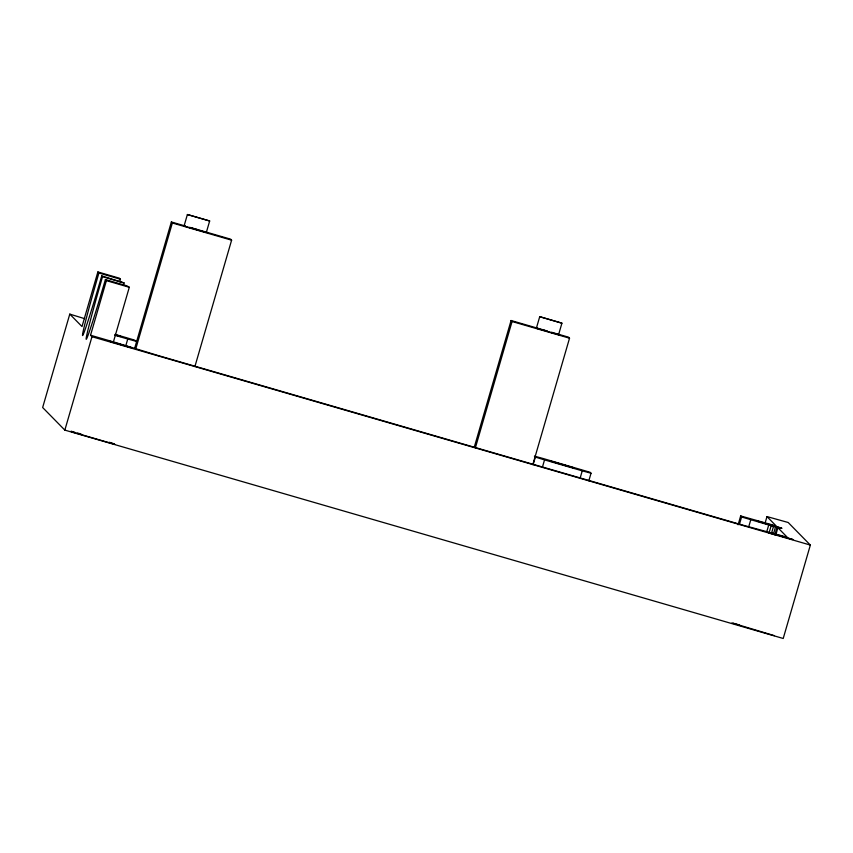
<?xml version="1.0" encoding="UTF-8"?>
<svg xmlns="http://www.w3.org/2000/svg" width="853" height="853" viewBox="0 0 853 853"><rect width="100%" height="100%" fill="white"/><g stroke="black" fill="none" stroke-linecap="round" stroke-linejoin="round"><path stroke-width="1.28" d="M765.152 522.889L766.975 516.587L788.193 522.494L810.35 545.078L783.214 638.481L64.839 430.115L42.65 407.521L69.786 314.117L82.005 326.55L97.871 271.947L98.905 273.003A63.602 1.781 -73.8 0 0 82.581 335.528A63.602 1.781 -73.8 0 0 101.752 275.903L102.509 276.681L97.999 292.547A63.602 1.781 -73.8 0 0 86.569 338.876A63.602 1.781 -73.8 0 0 105.399 279.592L126.916 285.84L129.293 287.28L113.428 341.882L157.922 355.477L743.4 525.288L787.244 537.241L777.84 527.676L742.899 517.355L740.671 515.958L738.101 524.787M810.35 545.078L91.975 336.711L90.535 335.24L106.401 280.637L105.399 279.592M64.839 430.115L91.975 336.711M125.924 345.316L127.747 339.014L136.523 341.403L134.252 339.995L115.091 334.365M134.646 348.355L171.357 221.972L185.229 226.002M135.638 349.357L172.349 222.985L171.357 221.972M184.056 226.013L187.393 214.519L209.667 220.98L206.33 232.474L184.056 226.013L185.421 226.312M194.9 366.545L231.611 240.173L230.63 239.171L190.272 227.463M474.364 446.887L511.075 320.515L546.837 330.889M475.356 447.9L512.067 321.517L511.075 320.515M536.377 328.192L539.725 316.687L561.924 323.17L558.587 334.664L536.377 328.192L538.296 328.65M532.826 464.565L569.537 338.193L568.546 337.18L551.944 332.371M533.146 464.64L535.343 457.08L534.426 456.142L543.19 458.53L590.095 472.285L591.022 473.234L588.826 480.793M542.337 467.465L544.534 459.895L535.343 457.08M580.051 478.405L582.247 470.835L591.022 473.234M739.391 524.467L741.588 516.907M748.582 527.282L750.779 519.722M766.911 531.227L768.745 524.926M768.99 533.2L771.187 525.64M771.325 533.893L773.522 526.333M773.33 534.5L775.526 526.941M774.823 534.97L777.019 527.399M776.102 534.053L777.84 527.676M209.667 220.98L187.393 214.519M740.671 515.958L776.166 525.949L766.975 516.587M561.924 323.17L539.725 316.687M114.952 334.984L120.785 336.519L115.656 334.845M74.819 432.268L71.066 431.213L71.641 431.81M77.314 432.972L81.067 434.017M733.217 623.266L739.466 625.014M774.396 635.656L731.97 622.914M189.398 227.399L191.179 227.9M542.679 329.866L544.523 330.388M192.064 228.156L193.972 228.7M545.451 330.644L547.381 331.209M172.349 222.985L231.611 240.173M512.067 321.517L569.537 338.193M97.871 271.947L119.42 278.195L120.454 279.251A63.602 1.781 -73.8 0 0 119.74 281.693M98.905 273.003L120.454 279.251M101.752 275.903L124.058 282.929A63.602 1.781 -73.8 0 0 123.354 285.371M102.509 276.681L124.058 282.929M106.401 280.637L129.293 287.28M69.786 314.117L84.682 318.681M115.198 335.368L127.747 339.014M544.534 459.895L582.247 470.835M90.535 335.24L113.428 341.882M195.902 229.265L197.821 229.82M551.198 332.329L552.925 332.841M109.312 442.27L112.948 443.357M72.857 432.172L114.75 444.317L114.163 443.72M204.709 231.909L206.33 232.474M557.531 334.269L558.587 334.664M108.523 340.965L131.895 347.8L108.523 340.965M550.302 461.025L573.674 467.86L550.302 461.025M758.306 521.364L781.764 528.22L758.306 521.364M769.427 532.667L792.8 539.501L769.427 532.667"/></g></svg>
